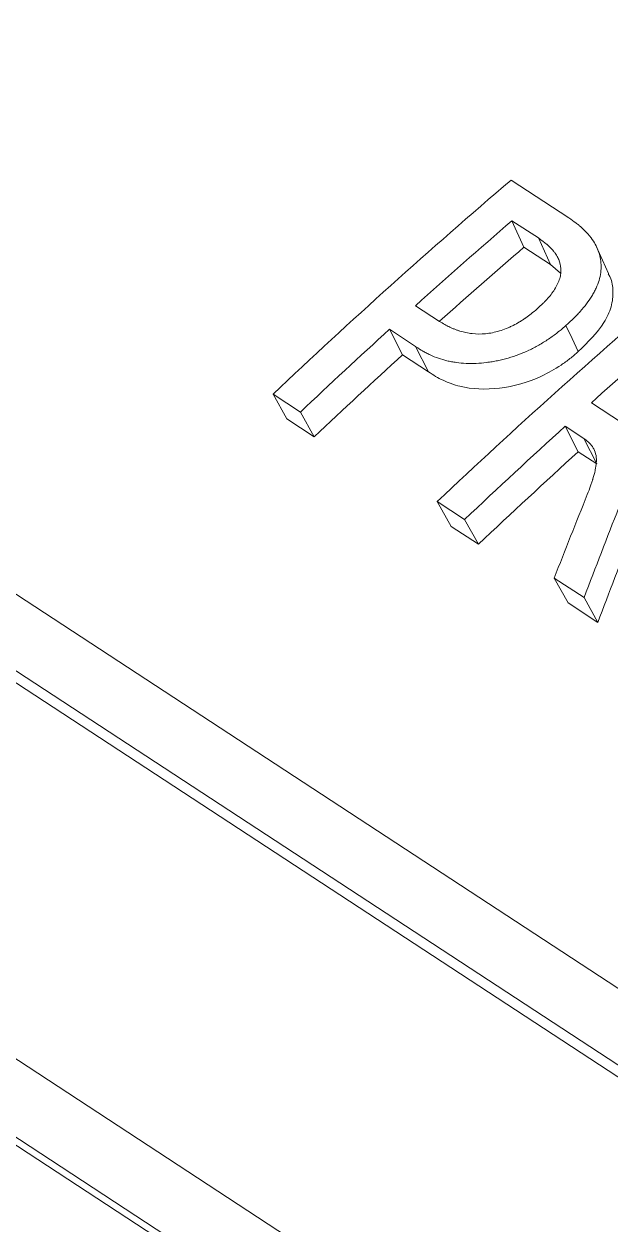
# Model space of a CAD drawing. Header units: inches. Extents: x 1531 to 2581, y 452 to 704.
# Drawn here: x 1718.82 to 1723.27, y 517.37 to 526.47 of the extents above; entities that cross this region are included whole.
import ezdxf

# ---------------------------------------------------------------- set-up
doc = ezdxf.new("R2010")
doc.units = ezdxf.units.IN
doc.header["$LTSCALE"] = 15

msp = doc.modelspace()

# ---------------------------------------------------------------- linework, layer by layer
at = {"color": 7, "linetype": 'Continuous', "lineweight": 15}
for p, q in [((1712.1553, 526.4684), (1731.3341, 513.9175)), ((1730.9937, 513.5582), (1711.8149, 526.1092)), ((1731.1157, 513.3878), (1711.9369, 525.9387)), ((1722.5157, 525.2852), (1722.953, 524.999)), ((1722.7224, 524.8462), (1722.5223, 524.9771)), ((1722.6134, 524.777), (1722.5223, 524.9771)), ((1722.8135, 524.646), (1722.7224, 524.8462)), ((1722.8135, 524.646), (1722.6134, 524.777)), ((1722.8893, 524.5807), (1722.8135, 524.646)), ((1710.1581, 524.2531), (1729.337, 511.7022)), ((1721.7916, 524.333), (1721.9728, 524.2143)), ((1721.7914, 524.0248), (1721.5939, 524.154)), ((1721.5939, 524.154), (1721.6929, 523.9608)), ((1721.7914, 524.0248), (1721.8904, 523.8316)), ((1721.8904, 523.8316), (1721.6929, 523.9608)), ((1729.0151, 511.3195), (1709.8363, 523.8704)), ((1729.154, 511.1681), (1709.9751, 523.719)), ((1720.9186, 523.5268), (1720.7111, 523.6626)), ((1720.7111, 523.6626), (1720.8159, 523.4748)), ((1720.9186, 523.5268), (1721.0233, 523.339)), ((1723.1245, 523.5974), (1723.3535, 523.4475)), ((1721.0233, 523.339), (1720.8159, 523.4748)), ((1723.0671, 523.327), (1722.9266, 523.419)), ((1722.9266, 523.419), (1723.0248, 523.2252)), ((1723.0671, 523.327), (1723.1654, 523.1332)), ((1723.1654, 523.1332), (1723.0248, 523.2252)), ((1722.1635, 522.7122), (1721.956, 522.848)), ((1721.956, 522.848), (1722.0607, 522.6601)), ((1722.1635, 522.7122), (1722.2682, 522.5244)), ((1722.2682, 522.5244), (1722.0607, 522.6601)), ((1723.0689, 522.1197), (1722.8425, 522.2678)), ((1722.8425, 522.2678), (1722.9473, 522.08)), ((1723.1736, 521.9319), (1722.9473, 522.08)), ((1723.0689, 522.1197), (1723.1736, 521.9319))]:
    msp.add_line(p, q, dxfattribs=at)
at = {"color": 7, "linetype": 'Continuous', "lineweight": 15, "flags": 128}
for points in [[(1723.255, 524.5759), (1723.2097, 524.6772), (1723.1644, 524.7785)], [(1722.9314, 524.1823), (1722.9784, 524.0835), (1723.0254, 523.9847)]]:
    msp.add_lwpolyline(points, dxfattribs=at)
at = {"color": 7, "linetype": 'Continuous', "lineweight": 15}
for centre, radius, start, end in [((1752.8701, 489.7123), 46.7635, 130.47414, 133.44781), ((1752.827, 489.8635), 46.3825, 130.79572, 131.99904), ((1752.6447, 489.98), 45.9642, 130.79561, 131.85719), ((1754.1149, 488.8976), 46.7635, 130.47414, 133.44781), ((1754.0384, 489.087), 46.3318, 130.79531, 131.85355), ((1753.5006, 489.119), 47.3866, 132.32442, 133.43875), ((1753.3262, 489.226), 46.9806, 132.32439, 133.43879), ((1754.7115, 488.3407), 47.3367, 132.18016, 133.43917), ((1754.5387, 488.446), 46.9331, 132.18015, 133.4392)]:
    msp.add_arc(centre, radius, start, end, dxfattribs=at)
for points, knots in [([(1722.953, 524.999), (1722.9734, 524.9852), (1722.9913, 524.9724), (1723.0146, 524.9549), (1723.0218, 524.9493), (1723.0317, 524.9413), (1723.0348, 524.9387), (1723.0393, 524.935), (1723.0407, 524.9337), (1723.0436, 524.9313), (1723.0444, 524.9305), (1723.0614, 524.9155), (1723.0753, 524.902), (1723.0944, 524.8814), (1723.1005, 524.8745), (1723.1092, 524.8641), (1723.112, 524.8607), (1723.1175, 524.8537), (1723.1198, 524.8507), (1723.1466, 524.8146), (1723.1646, 524.7822), (1723.183, 524.733), (1723.1877, 524.7166), (1723.1949, 524.6803), (1723.197, 524.6621), (1723.1993, 524.604), (1723.1942, 524.5648), (1723.1766, 524.5053), (1723.169, 524.4854), (1723.1552, 524.4553), (1723.1502, 524.4452), (1723.1394, 524.4251), (1723.1332, 524.4144), (1723.1154, 524.3856), (1723.1023, 524.3664), (1723.0733, 524.328), (1723.0571, 524.3082), (1723.032, 524.28), (1723.0235, 524.2708), (1723.0104, 524.2571), (1723.006, 524.2526), (1722.9993, 524.2459), (1722.9971, 524.2436), (1722.9926, 524.2392), (1722.9896, 524.2363), (1722.9758, 524.2229), (1722.9569, 524.2055), (1722.9314, 524.1823)], [0, 0, 0, 0, 0.0625, 0.0625, 0.09375, 0.09375, 0.109375, 0.109375, 0.117188, 0.117188, 0.125, 0.125, 0.1875, 0.1875, 0.21875, 0.21875, 0.234375, 0.234375, 0.25, 0.25, 0.375, 0.375, 0.4375, 0.4375, 0.5, 0.5, 0.625, 0.625, 0.6875, 0.6875, 0.71875, 0.71875, 0.75, 0.75, 0.8125, 0.8125, 0.875, 0.875, 0.90625, 0.90625, 0.921875, 0.921875, 0.929688, 0.929688, 0.9375, 0.9375, 1, 1, 1, 1]), ([(1722.7224, 524.8462), (1722.7497, 524.8276), (1722.7704, 524.8122), (1722.7855, 524.7994), (1722.7872, 524.7979), (1722.7897, 524.7957), (1722.7909, 524.7946), (1722.7946, 524.7914), (1722.7971, 524.7892), (1722.8042, 524.7826), (1722.8088, 524.7781), (1722.822, 524.7649), (1722.83, 524.756), (1722.8391, 524.7448), (1722.8415, 524.7418), (1722.8455, 524.7365), (1722.8475, 524.7338), (1722.8532, 524.7258), (1722.8567, 524.7205), (1722.8666, 524.7043), (1722.8723, 524.6934), (1722.8863, 524.6603), (1722.8918, 524.6376), (1722.8943, 524.6029), (1722.894, 524.5897), (1722.8908, 524.5643), (1722.8881, 524.5514), (1722.8761, 524.5119), (1722.8633, 524.4848), (1722.8412, 524.4497), (1722.8372, 524.4437), (1722.8282, 524.4308), (1722.8235, 524.4244), (1722.8089, 524.4054), (1722.7984, 524.3929), (1722.7857, 524.379), (1722.7851, 524.3783), (1722.7829, 524.376), (1722.7818, 524.3749), (1722.7784, 524.3713), (1722.776, 524.3688), (1722.7685, 524.3611), (1722.7629, 524.3556), (1722.7448, 524.3379), (1722.7307, 524.3246), (1722.7145, 524.3098)], [0, 0, 0, 0, 0.125, 0.125, 0.132812, 0.132812, 0.140625, 0.140625, 0.15625, 0.15625, 0.1875, 0.1875, 0.25, 0.25, 0.265625, 0.265625, 0.28125, 0.28125, 0.3125, 0.3125, 0.375, 0.375, 0.5, 0.5, 0.5625, 0.5625, 0.625, 0.625, 0.75, 0.75, 0.78125, 0.78125, 0.8125, 0.8125, 0.875, 0.875, 0.882812, 0.882812, 0.890625, 0.890625, 0.90625, 0.90625, 0.9375, 0.9375, 1, 1, 1, 1]), ([(1723.2521, 524.5745), (1723.2573, 524.5659), (1723.2809, 524.5266), (1723.293, 524.4423), (1723.2808, 524.3257), (1723.207, 524.1637), (1723.098, 524.0563), (1723.0254, 523.9847)], [0, 0, 0, 0, 0.052475, 0.239467, 0.429698, 0.620343, 1, 1, 1, 1]), ([(1722.7145, 524.3098), (1722.6815, 524.2816), (1722.6527, 524.2588), (1722.6266, 524.2406), (1722.6241, 524.2388), (1722.6201, 524.236), (1722.6181, 524.2347), (1722.612, 524.2306), (1722.608, 524.2279), (1722.5959, 524.22), (1722.5879, 524.215), (1722.5638, 524.2004), (1722.5479, 524.1916), (1722.5241, 524.1796), (1722.5145, 524.175), (1722.497, 524.167), (1722.4882, 524.1633), (1722.4619, 524.1527), (1722.4444, 524.1466), (1722.3918, 524.1308), (1722.3567, 524.124), (1722.2865, 524.1174), (1722.253, 524.1176), (1722.2043, 524.1228), (1722.1885, 524.1255), (1722.1587, 524.1318), (1722.1436, 524.1357), (1722.1244, 524.1415), (1722.1218, 524.1423), (1722.1152, 524.1445), (1722.1119, 524.1456), (1722.1019, 524.1491), (1722.095, 524.1516), (1722.0811, 524.1571), (1722.074, 524.1601), (1722.0631, 524.1648), (1722.0589, 524.1667), (1722.0535, 524.1692), (1722.0507, 524.1705), (1722.0254, 524.1826), (1722.0004, 524.1968), (1721.9728, 524.2143)], [0, 0, 0, 0, 0.125, 0.125, 0.132812, 0.132812, 0.140625, 0.140625, 0.15625, 0.15625, 0.1875, 0.1875, 0.25, 0.25, 0.28125, 0.28125, 0.3125, 0.3125, 0.375, 0.375, 0.5, 0.5, 0.625, 0.625, 0.6875, 0.6875, 0.75, 0.75, 0.765625, 0.765625, 0.78125, 0.78125, 0.8125, 0.8125, 0.84375, 0.84375, 0.859375, 0.859375, 0.875, 0.875, 1, 1, 1, 1]), ([(1722.9314, 524.1823), (1722.9174, 524.1703), (1722.9051, 524.1599), (1722.8891, 524.1467), (1722.8842, 524.1426), (1722.8774, 524.1372), (1722.8753, 524.1354), (1722.8712, 524.1322), (1722.87, 524.1312), (1722.8467, 524.1129), (1722.8238, 524.0964), (1722.7743, 524.0633), (1722.7496, 524.048), (1722.7001, 524.0197), (1722.6761, 524.0071), (1722.5998, 523.971), (1722.5477, 523.9513), (1722.4676, 523.9281), (1722.4406, 523.9214), (1722.3995, 523.9131), (1722.3858, 523.9105), (1722.3581, 523.906), (1722.3436, 523.904), (1722.2767, 523.8958), (1722.2249, 523.8936), (1722.1497, 523.897), (1722.125, 523.8992), (1722.0887, 523.9041), (1722.0767, 523.906), (1722.0588, 523.9093), (1722.0529, 523.9105), (1722.0411, 523.913), (1722.0347, 523.9144), (1722.0079, 523.9207), (1721.9866, 523.9269), (1721.9439, 523.9418), (1721.9221, 523.9507), (1721.891, 523.9651), (1721.8811, 523.97), (1721.8668, 523.9775), (1721.8621, 523.9801), (1721.8553, 523.9839), (1721.853, 523.9852), (1721.8485, 523.9878), (1721.8456, 523.9895), (1721.8321, 523.9976), (1721.8145, 524.009), (1721.7914, 524.0248)], [0, 0, 0, 0, 0.03125, 0.03125, 0.046875, 0.046875, 0.054688, 0.054688, 0.0625, 0.0625, 0.125, 0.125, 0.1875, 0.1875, 0.25, 0.25, 0.375, 0.375, 0.4375, 0.4375, 0.46875, 0.46875, 0.5, 0.5, 0.625, 0.625, 0.6875, 0.6875, 0.71875, 0.71875, 0.734375, 0.734375, 0.75, 0.75, 0.8125, 0.8125, 0.875, 0.875, 0.90625, 0.90625, 0.921875, 0.921875, 0.929688, 0.929688, 0.9375, 0.9375, 1, 1, 1, 1]), ([(1721.8904, 523.8316), (1721.9076, 523.8199), (1721.9422, 523.7964), (1722.0187, 523.7564), (1722.1671, 523.7028), (1722.4238, 523.6903), (1722.7002, 523.7667), (1722.8721, 523.8663), (1722.963, 523.9313), (1723.0046, 523.9669), (1723.0254, 523.9847)], [0, 0, 0, 0, 0.062773, 0.1255315, 0.2508961, 0.5002618, 0.7491912, 0.8744839, 0.9372314, 1, 1, 1, 1]), ([(1723.0933, 522.9006), (1723.1029, 522.9248), (1723.1113, 522.947), (1723.1221, 522.9771), (1723.1254, 522.9866), (1723.1299, 523.0001), (1723.1314, 523.0044), (1723.1334, 523.0108), (1723.1341, 523.0129), (1723.1353, 523.017), (1723.1357, 523.0183), (1723.1432, 523.0428), (1723.1486, 523.0637), (1723.1549, 523.0934), (1723.1566, 523.103), (1723.1588, 523.1171), (1723.1595, 523.1218), (1723.1606, 523.1309), (1723.1611, 523.1348), (1723.1653, 523.18), (1723.1592, 523.2153), (1723.1381, 523.2558), (1723.1333, 523.2635), (1723.1254, 523.2744), (1723.1227, 523.278), (1723.1183, 523.2832), (1723.1168, 523.2849), (1723.1138, 523.2882), (1723.1117, 523.2904), (1723.102, 523.3004), (1723.0875, 523.3122), (1723.0671, 523.327)], [0, 0, 0, 0, 0.125, 0.125, 0.1875, 0.1875, 0.21875, 0.21875, 0.234375, 0.234375, 0.25, 0.25, 0.375, 0.375, 0.4375, 0.4375, 0.46875, 0.46875, 0.5, 0.5, 0.75, 0.75, 0.8125, 0.8125, 0.84375, 0.84375, 0.859375, 0.859375, 0.875, 0.875, 1, 1, 1, 1])]:
    msp.add_open_spline(points, degree=3, knots=knots, dxfattribs=at)
for points in [[(1722.8425, 522.2678), (1722.9253, 522.4802), (1723.0089, 522.6911), (1723.0933, 522.9006)], [(1723.3331, 522.8033), (1723.2441, 522.5772), (1723.156, 522.3493), (1723.0689, 522.1197)], [(1723.1736, 521.9319), (1723.2592, 522.16), (1723.3458, 522.3865), (1723.4333, 522.6112)]]:
    msp.add_open_spline(points, degree=3, dxfattribs=at)

doc.saveas('drawing.dxf')
